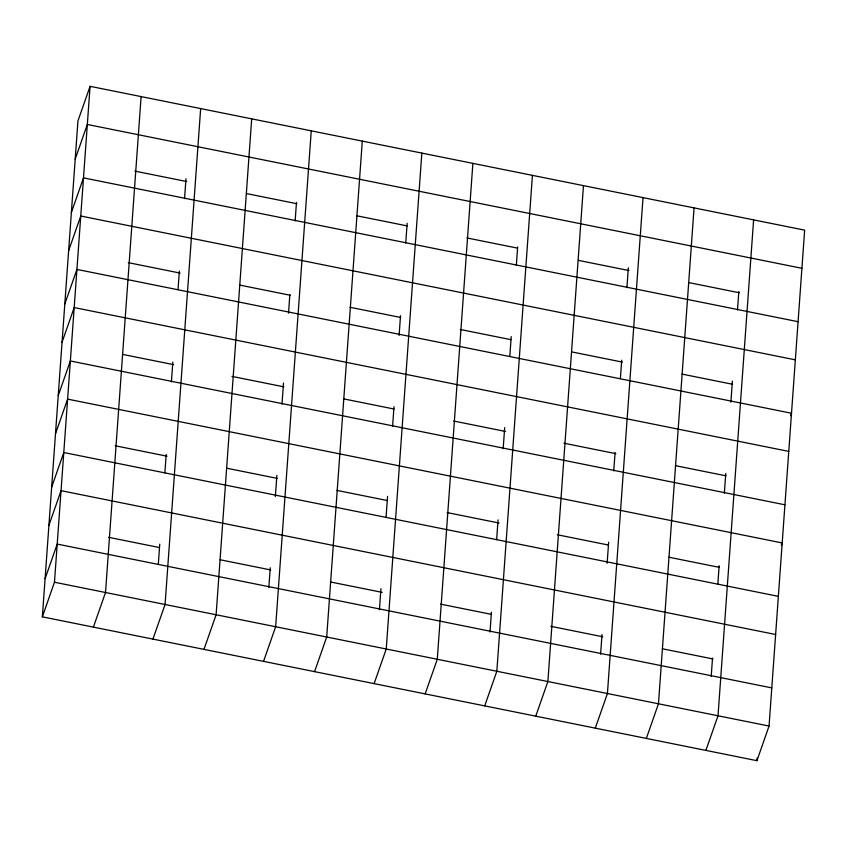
<?xml version="1.0" encoding="UTF-8"?>
<svg xmlns="http://www.w3.org/2000/svg" width="847" height="847" viewBox="0 0 847 847"><rect width="100%" height="100%" fill="white"/><g stroke="black" fill="none" stroke-linecap="round" stroke-linejoin="round"><path stroke-width="1.27" d="M42.35 616.849L77.945 120.952L90.068 86.32L804.65 230.151L769.055 726.048L756.932 760.68L42.35 616.849L54.473 582.228L90.068 86.32M141.11 96.6L105.515 592.498L93.392 627.129M158.336 563.933L159.755 544.155M164.869 472.933L166.192 454.468M171.401 381.923L172.82 362.145M178.029 289.61L179.352 271.146M184.551 198.6L185.98 178.823M200.654 108.585L165.07 604.483L152.936 639.114M251.697 118.855L216.112 614.753L203.979 649.384M268.827 587.511L270.246 567.723M275.36 496.511L276.874 475.411M281.987 404.188L283.501 383.088M288.52 313.189L289.843 294.724M295.148 220.866L296.471 202.401M311.251 130.84L275.656 626.738L263.533 661.369M362.294 141.11L326.698 637.018L314.576 671.639M379.424 609.766L380.938 588.665M386.052 517.453L387.566 496.342M392.574 426.443L394.003 406.666M399.106 335.444L400.525 315.656M405.734 243.121L407.153 223.333M421.838 153.095L386.243 649.003L374.12 683.624M472.88 163.376L437.285 659.273L425.162 693.905M490.011 632.031L491.429 612.243M496.638 539.708L498.057 519.92M503.171 448.709L504.685 427.597M509.799 356.386L511.217 336.598M516.331 265.376L517.655 246.911M532.424 175.361L496.84 671.258L484.706 705.89M583.467 185.631L547.882 681.528L535.749 716.16M600.597 654.286L602.016 634.509M607.13 563.287L608.644 542.186M613.757 470.964L615.081 452.499M620.385 378.641L621.709 360.176M626.918 287.641L628.336 267.853M643.021 197.616L607.426 693.513L595.303 728.145M694.064 207.886L658.468 703.793L646.346 738.415M711.194 676.541L712.518 658.087M717.822 584.229L719.145 565.764M724.344 493.219L725.773 473.441M730.876 402.219L732.39 381.118M737.504 309.896L738.828 291.432M753.608 219.871L718.012 715.779L705.89 750.4M756.932 760.68L757.123 758.044M75.203 159.098L87.326 124.467L801.908 268.298M71.37 212.502L83.493 177.87L798.075 321.701M68.628 250.648L80.761 216.017L795.344 359.848M64.796 304.052L76.929 269.42L791.511 413.251L790.643 415.729M62.064 342.199L74.187 307.567L788.769 451.398M58.231 395.602L70.354 360.97L784.936 504.801M55.489 433.749L67.622 399.117L782.205 542.948L781.336 545.426M51.656 487.152L63.79 452.531L778.372 596.352M48.925 525.299L61.048 490.667L775.63 634.498M45.092 578.702L57.215 544.081L771.797 687.902M134.864 171.105L186.732 181.544M246.392 193.55L296.969 203.735M356.629 215.741L407.206 225.916M466.866 237.933L517.443 248.107M578.395 260.378L628.972 270.553M688.632 282.559L739.209 292.744M128.289 262.655L180.167 273.094M239.817 285.1L290.405 295.285M350.055 307.292L400.631 317.466M460.292 329.483L510.868 339.658M571.82 351.928L622.397 362.103M682.057 374.109L732.634 384.294M123.016 354.47L173.593 364.644M231.951 376.396L283.83 386.835M343.49 398.842L394.067 409.027M453.717 421.033L505.595 431.472M563.954 443.214L615.833 453.653M675.483 465.67L726.07 475.845M115.15 445.755L167.028 456.194M226.678 468.2L277.255 478.386M336.915 490.392L387.492 500.577M447.152 512.583L499.021 523.023M557.39 534.764L607.966 544.949M668.918 557.22L719.495 567.395M108.575 537.305L159.151 547.49M220.114 559.761L270.691 569.936M330.341 581.942L382.219 592.381M440.578 604.133L491.154 614.308M550.815 626.314L602.693 636.764M662.343 648.77L712.92 658.945M54.473 582.228L769.055 726.048"/></g></svg>
